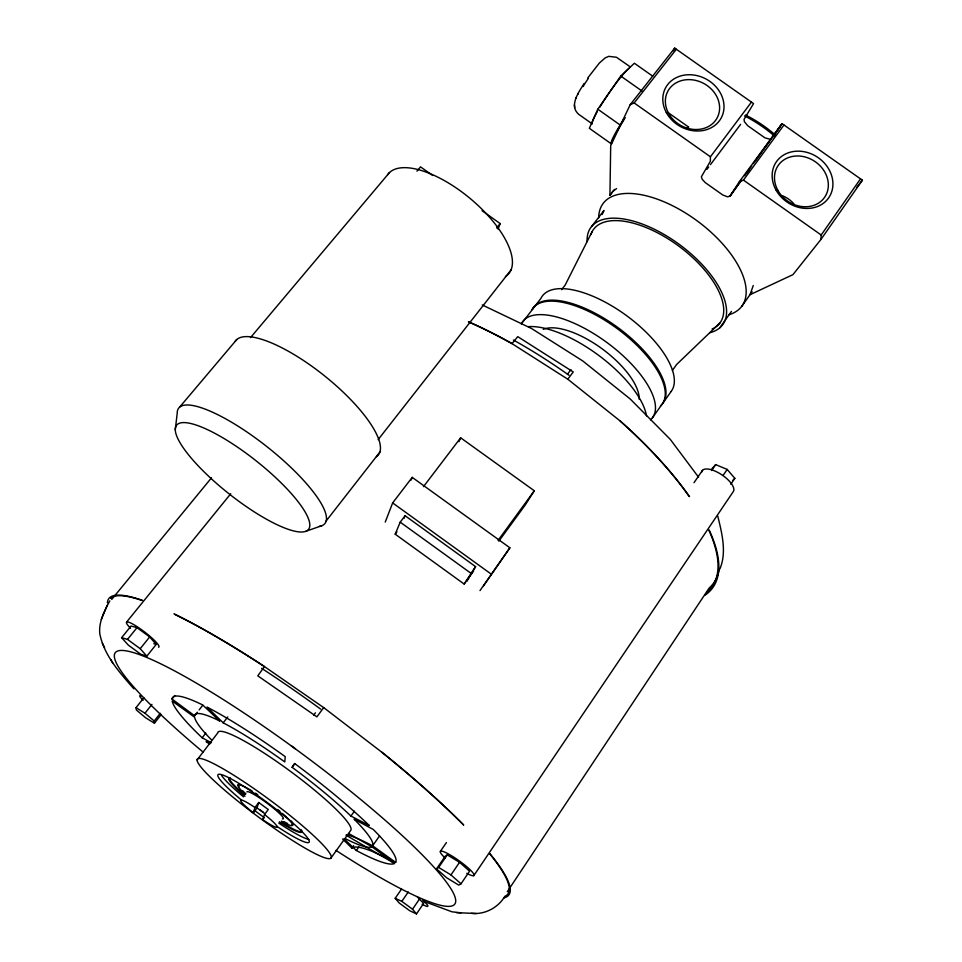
<?xml version="1.0" encoding="UTF-8"?>
<svg xmlns="http://www.w3.org/2000/svg" width="962" height="962" viewBox="0 0 962 962"><rect width="100%" height="100%" fill="white"/><g stroke="black" fill="none" stroke-linecap="round" stroke-linejoin="round"><path stroke-width="1.44" d="M614.502 189.406L609.932 195.334L610.702 145.659L630.218 104.666L674.699 48.1L753.559 103.595L744.059 119.348L744.384 121.681L747.727 125.721L765.006 137.891L771.067 139.49M751.454 102.104L710.425 156.794L710.353 161.267L701.37 176.804L702.188 179.257L705.278 182.624L722.847 195.033L727.681 196.861L730.098 196.02L741.365 180.351M592.339 123.966L578.703 114.31C568.638 105.592 579.064 91.775 584.126 83.417M753.27 285.51L750.023 294.697L792.941 274.651L820.971 239.394L821.175 235.005L860.509 178.86L782.07 123.665L739.333 181.734L730.098 196.02M175.288 429.725L177.212 413.227A93.122 24.351 38.3 0 1 267.881 447.414A93.122 24.351 38.3 0 1 319.348 526.37M109.812 600.853C104.461 610.954 98.497 621.993 99.807 633.838C104.088 655.519 119.817 672.787 133.886 688.864M254.978 807.539A22.667 2.706 36.5 0 0 240.656 800.276A22.667 2.706 36.5 0 0 253.379 812.842L254.978 807.539L258.718 802.5L268.266 809.511L264.538 814.549L262.722 819.696A22.667 2.706 36.5 0 0 277.176 827.067A22.667 2.706 36.5 0 0 264.538 814.549M253.379 812.842L257.034 807.924L258.718 802.5M498.027 229.124L500.168 223.581L482.07 210.69M385.245 522.077L392.652 502.922L412.217 477.368L509.884 547.799L483.573 585.762M411.135 480.038L412.217 477.368M107.227 605.29L101.311 619.456M473.605 571.091L464.153 584.042L395.202 534.187L400.204 522.15L405.098 515.728L475.589 566.642L466.75 581.024M403.98 518.374L405.098 515.728M719.877 568.975C726.959 552.404 721.861 532.888 717.772 516.125M652.717 76.178L634.367 63.239L620.755 76.046L597.811 109.211L589.345 128.295L611.195 143.759L612.469 141.077M602.14 214.538L603.98 210.462L591.582 226.563M458.898 441.654L460.654 437.806L534.295 490.764L525.372 504.785L498.833 541.173M617.568 130.351L625.24 117.617M577.837 94.3L578.246 93.458M575.937 98.304L576.43 97.27M673.376 50.77L674.699 48.1M591.955 231.962L565.223 284.98L561.628 289.682M464.153 584.042L475.589 566.642M292.111 767.303L294.576 763.479A138.696 19.589 36.5 0 1 369.264 825.516L350.926 816.065A110.967 15.657 36.5 0 0 292.111 767.303L294.769 763.708M773.532 136.664L775.865 133.117M777.416 130.76L782.07 123.665L753.318 163.648M480.002 590.584L509.884 547.799M507.311 891.678L709.174 588.022A228.126 81.662 36.5 0 0 718.963 570.189M473.809 875.636L732.948 492.099A18.747 7.528 34 0 0 721.007 474.278A18.747 7.528 34 0 0 701.707 472.15M730.819 484.235L734.824 478.33L727.188 469.432L715.668 464.634L711.892 468.722M461.026 883.813L469.564 871.199L459.559 862.301L447.258 854.893L445.069 856.433L436.532 868.878L446.524 877.669L458.718 885.112L461.026 883.813L450.962 874.927L438.648 867.435L436.532 868.878M401.599 889.02L395.19 898.292L399.218 903.017L409.8 910.773L416.486 913.9L423.641 903.426L417.364 896.945M450.962 874.927L459.559 862.301M723.159 475.348L727.188 469.432M438.648 867.435L447.258 854.893M711.627 470.514L715.668 464.634M416.486 913.9L412.53 909.21L419.745 898.676M440.44 851.25L446.404 842.592M693.999 482.696L702.5 470.334M395.19 898.292L401.827 901.358L408.261 892.014M820.971 239.394L862.385 180.195L860.509 178.86M379.545 835.954L372.619 845.778A126.046 16.919 35.7 0 0 359.547 839.429L355.82 837.854A126.046 16.919 35.7 0 0 346.633 834.739M719.732 327.874L731.457 311.387M342.592 839.02L351.912 848.087L353.643 845.646M741.726 306.397L752.116 291.739M343.999 838.816L356.337 850.492L358.91 846.861M587.806 77.886L599.35 63.059L605.242 57.864L608.814 56.349L616.45 57.263L630.182 66.823M652.489 417.688L662.181 404.076M672.366 370.454L676.695 364.406L719.949 322.919M330.952 858.092A83.141 10.233 36.5 0 0 236.351 776.875A83.141 10.233 36.5 0 0 225.228 790.692A83.141 10.233 36.5 0 0 330.952 858.092L350.649 830.507A82.576 11.64 36.5 0 0 288.66 770.033A82.576 11.64 36.5 0 0 217.628 733.092L197.102 759.908M609.932 195.334L612.662 191.522L616.57 188.6M746.56 173.112L751.755 165.873M756.084 159.848L762.144 151.407M763.876 148.99L782.07 123.665M350.926 816.065L354.401 811.219M729.809 196.356L741.125 180.615M744.612 175.769L748.965 169.709M466.883 581.024L468.638 578.631M498.075 540.403L534.295 490.764M739.333 181.734L743.434 180.11L783.958 124.988M262.722 819.696L264.177 817.724M463.492 824.795A248.917 40.368 36.5 0 0 382.082 752.404L323.701 707.611L316.883 716.858L257.792 675.841L264.454 666.57A247.631 40.188 36.5 0 0 174.807 614.357M313.708 715.151L315.452 712.806M567.448 374.29L570.935 369.6M468.891 321.969A230.195 81.89 36.5 0 1 511.676 343.422L567.796 379.208L573.232 371.957L517.748 336.652L512 343.626A228.992 81.505 36.5 0 0 468.434 321.849M706.938 169.348L708.717 166.979M710.485 164.61L740.608 124.363M395.202 534.187L396.957 531.878M423.508 486.628L460.654 437.806M223.22 722.847L207.095 707.142A138.696 19.589 36.5 0 1 285.233 756.649L284.788 761.952A110.979 15.657 36.5 0 0 223.22 722.847L227.778 716.906M211.412 742.748L202.188 737.806L205.796 733.104M197.342 712.241L194.613 715.752L172.018 699.049L174.747 695.55M199.146 709.908L202.778 705.218M326.106 521.031L379.918 452.044M143.843 697.775L136.015 707.671L136.351 709.956L145.515 717.688L154.425 723.208L161.291 714.441M378.102 439.67L511.014 269.961M630.218 104.666L634.162 102.946L676.346 49.242M154.425 723.208L154.209 721.019L160.269 713.299M136.015 707.671L144.973 713.215L151.936 704.376M856.889 187.181L862.385 180.195M496.669 227.982L500.168 223.581M146.849 656.132L156.217 644.408L149.675 636.916L137.001 627.657L131.06 626.021L121.621 637.674L128.331 645.129L140.861 654.292L146.849 656.132L140.211 648.701L127.513 639.405L121.621 637.674M140.211 648.701L149.675 636.916M127.513 639.405L137.001 627.657M126.731 621.885L230.736 493.746M111.724 599.422L211.508 477.801M416.931 171.176L420.526 166.859L432.599 175.457M250.505 337.626L389.514 172.535M179.678 407.07L236.688 339.634M732.864 480.327L734.824 478.33M351.912 848.087L353.222 847.366A156.565 20.719 35.5 0 1 372.522 851.49L395.635 862.397A138.696 19.589 36.5 0 0 373.208 829.412L354.076 819.155A110.991 15.657 36.5 0 1 372.619 845.778L395.635 862.397M305.964 531.24A84.043 21.332 38.3 0 0 230.459 442.496A84.043 21.332 38.3 0 0 191.318 458.189A84.043 21.332 38.3 0 0 305.964 531.24L321.825 525.709M471.332 913.323C484.62 914.85 498.124 907.791 504.858 896.319A247.631 40.188 36.5 0 0 489.886 853.967M423.857 901.358L451.996 911.808L460.954 912.83M456.433 912.661L476.274 913.503M153.8 643.71L156.217 644.408M482.227 304.954L531.625 328.559L582.719 360.918L630.182 398.965L670.261 439.357L698.52 477.152M209.896 743.446L206.133 741.522A423.965 70.25 37.2 0 0 209.704 744.095M356.337 850.492A138.696 19.589 36.5 0 0 394.504 863.455L371.825 846.692L348.701 833.525M345.959 835.196L394.504 863.455L392.352 861.411M323.701 707.611L264.105 666.341A248.917 40.368 36.5 0 0 173.966 613.828M620.755 76.046L641.967 91.017M667.724 112.326L688.527 127.008M634.162 102.946L710.425 156.794M743.434 180.11L821.175 235.005M597.811 109.211L620.117 124.988M265.187 813.936L257.034 807.924M392.652 502.922L490.945 573.917M400.204 522.15L470.815 573.172M401.827 901.358L412.53 909.21M291.065 745.562L295.418 748.893M567.796 379.208L620.502 421.272A230.195 81.89 36.5 0 1 689.526 496.657M144.973 713.215L154.209 721.019M219.697 721.055L202.669 704.93A138.696 19.589 36.5 0 0 172.018 699.049M102.309 643.133L104.545 647.426M110.846 659.547L112.855 663.395M574.398 104.846L574.675 107.696M235.089 341.51A91.39 28.078 38.7 0 1 326.743 377.645A91.39 28.078 38.7 0 1 376.395 456.722M387.602 174.735A78.235 33.201 39.6 0 1 472.739 200.673A78.235 33.201 39.6 0 1 505.447 276.551M445.238 858.068A20.707 3.295 35.6 0 1 445.899 852.657A20.707 3.295 35.6 0 1 470.502 870.129A20.707 3.295 35.6 0 1 466.75 873.352M130.543 628.282A20.467 3.223 37.5 0 1 138.708 627.717A20.467 3.223 37.5 0 1 158.55 647.234M261.652 668.325A247.03 39.755 36.5 0 1 320.695 709.138M513.431 340.031A228.126 81.662 36.5 0 1 569.023 375.264M110.618 598.376A247.631 40.188 36.5 0 1 142.172 600.492M381.746 752.14A247.631 40.188 36.5 0 1 463.684 825.119M202.97 751.971A211.243 29.942 36.5 0 1 161.267 664.069A211.243 29.942 36.5 0 1 430.038 862.95A211.243 29.942 36.5 0 1 335.978 850.384M709.15 529.966A230.195 81.89 36.5 0 1 704.617 595.442M650.504 419.817A80.748 33.237 36.5 0 0 607.659 343.061A80.748 33.237 36.5 0 0 521.296 323.941L531.445 310.738A80.435 33.826 36.5 0 1 617.532 328.872A80.435 33.826 36.5 0 1 660.485 405.964M308.91 839.441A56.602 7.083 36.5 0 1 278.739 823.075M263.432 812.349A56.602 7.083 36.5 0 1 259.98 809.8M243.53 796.849A56.602 7.083 36.5 0 1 221.513 775.348M241.27 799.867A56.65 6.962 36.5 0 1 230.76 778.715A56.65 6.962 36.5 0 1 302.717 832.334A56.65 6.962 36.5 0 1 276.503 826.117M263.504 817.063A56.65 6.962 36.5 0 1 254.293 810.208M489.886 853.655A248.917 40.368 36.5 0 1 503.787 897.955M107.395 602.849A248.917 40.368 36.5 0 1 142.496 600.36M528.487 326.623A81.012 32.72 36.5 0 1 600.047 356.397A81.012 32.72 36.5 0 1 646.5 415.849M282.299 813.407A33.935 4.245 36.5 0 1 281.421 821.127M245.406 794.456A33.935 4.245 36.5 0 1 252.14 791.089M255.447 793.181A33.935 4.245 36.5 0 1 257.756 794.708M277.838 809.631A33.935 4.245 36.5 0 1 279.93 811.375M287.638 823.568A33.935 4.257 36.5 0 1 284.067 821.74M245.863 793.854A33.935 4.257 36.5 0 1 242.58 790.68M239.105 786.591A33.935 4.257 36.5 0 1 239.37 784.054M291.053 820.923A33.935 4.257 36.5 0 1 291.714 824.999M246.897 791.93A22.619 2.826 36.5 0 1 268.458 804.22A22.619 2.826 36.5 0 1 282.419 818.89M143.146 700.288A16.943 2.225 37.1 0 1 141.354 695.803M422.643 900.179A17.136 2.261 35.8 0 1 422.126 904.232M543.241 329.377A61.267 25.24 36.5 0 1 601.791 348.569A61.267 25.24 36.5 0 1 639.165 399.206M301.058 829.629A45.262 5.652 36.5 0 1 279.389 821.801M244.961 796.259A45.262 5.652 36.5 0 1 230.146 777.801M620.201 421.031A228.992 81.505 36.5 0 1 688.828 495.995M708.958 530.423A228.992 81.505 36.5 0 1 707.202 591.87M302.152 831.3A45.25 5.676 36.5 0 1 282.251 822.726M244.312 794.72A45.25 5.676 36.5 0 1 229.209 777.981M202.188 737.806A138.696 19.589 36.5 0 1 172.162 701.021L194.637 717.255A111.027 15.669 36.5 0 0 211.52 739.91M194.613 715.656A111.027 15.669 36.5 0 1 219.697 720.959M371.825 846.692A111.027 15.669 36.5 0 1 366.101 846.993L363.949 846.476A111.027 15.669 36.5 0 1 345.779 838.876M611.555 143.711A39.43 3.824 -55.4 0 1 623.905 119.023M782.503 195.755A26.936 23.268 34 0 1 793.83 203.752M598.701 218.037A86.303 42.039 36.5 0 1 697.751 221.308A86.303 42.039 36.5 0 1 728.98 314.706M587.097 241.666A81.902 38.757 36.5 0 1 680.11 245.009A81.902 38.757 36.5 0 1 709.872 332.696M744.564 115.921A84.079 45.887 36.4 0 1 774.145 135.75M745.49 115.007A79.233 43.41 36.4 0 1 775.144 134.812M590.884 234.584A78.619 37.205 36.5 0 1 682.262 248.761A78.619 37.205 36.5 0 1 712.084 329.028M592.267 122.33A34.283 3.824 -55.5 0 1 597.402 111.351M599.711 107.395A34.283 3.824 -55.5 0 1 629.413 68.074M686.964 128.09A18.879 1.275 -55.1 0 1 688.203 128.03M583.104 86.568A18.855 2.381 -55.7 0 1 588.275 78.487M687.481 127.874A17.941 1.215 -55.1 0 1 687.758 128.559M671.151 391.474L662.902 403.066A80.423 33.874 36.5 0 0 615.872 326.082A80.423 33.874 36.5 0 0 532.202 309.752L540.848 298.497A80.159 34.367 36.5 0 1 624.627 314.249A80.159 34.367 36.5 0 1 671.151 391.474M668.47 113.131A28.03 23.93 28.9 0 0 715.427 120.575A28.03 23.93 28.9 0 0 693.542 79.99A28.03 23.93 28.9 0 0 668.47 113.131M666.329 112.542A31.626 26.984 28.9 0 0 719.311 120.911A31.626 26.984 28.9 0 0 694.576 75.144A31.626 26.984 28.9 0 0 666.329 112.542M777.837 190.32A28.151 24.05 33.9 0 0 824.494 197.475A28.151 24.05 33.9 0 0 801.899 156.313A28.151 24.05 33.9 0 0 777.837 190.32M775.961 189.911A31.758 27.116 33.9 0 0 828.595 197.956A31.758 27.116 33.9 0 0 803.054 151.539A31.758 27.116 33.9 0 0 775.961 189.911"/></g></svg>
